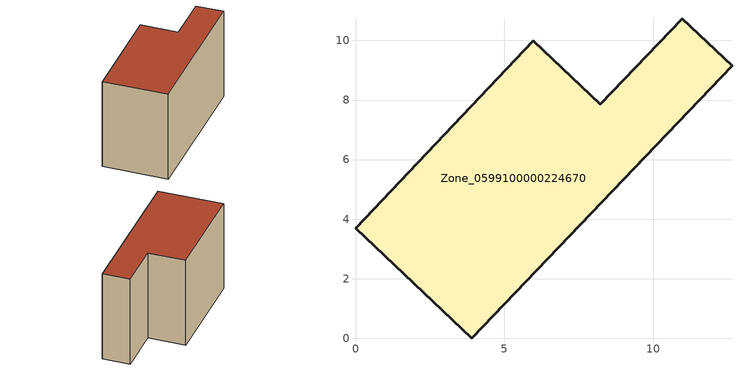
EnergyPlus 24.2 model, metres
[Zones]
Zone_0599100000224670
 floor ground (C_G): 3.9,0 0,3.7 5.97,9.99 8.22,7.85 10.97,10.73 12.64,9.15 z0
 wall outside (C_F): 0,3.7 3.9,0 12.64,9.15 10.97,10.73 8.22,7.85 5.97,9.99 0,3.7 z0:7.71
 roof outside (C_R): 5.97,9.99 0,3.7 3.9,0 12.64,9.15 10.97,10.73 8.22,7.85 z7.71
[BUILDING]
Pand.0599100000224670: North Axis=0; Terrain=City; Loads Convergence Tolerance Value=0.04; Temperature Convergence Tolerance Value=0.4; Solar Distribution=FullExterior; Maximum Number of Warmup Days=25; Minimum Number of Warmup Days=1
[Site:Location]
Rotterdam.The.Hague.AP_ZH_NLD Design_Conditions: Latitude=51.96; Longitude=4.45; Time Zone=1; Elevation=-4.5
[SITE:GROUNDTEMPERATURE:BUILDINGSURFACE]
18, 18, 18, 18, 18, 18, 18, 18, 18, 18, 18, 18
[MATERIAL] Thermal Absorptance=0.9; Solar Absorptance=0.7; Visible Absorptance=0.7
Name | Roughness | Thickness | Conductivity | Density | Specific Heat
G.TI.1975-1991 | MediumSmooth | 0.15 | 0.288461 | 540 | 1210
F.TI.1975-1991 | Rough | 0.3 | 0.230769 | 1920 | 840
R.TI.1975-1991 | MediumRough | 0.2 | 0.153846 | 1500 | 1000
[CONSTRUCTION]
C_G: G.TI.1975-1991
C_F: F.TI.1975-1991
C_R: R.TI.1975-1991
[ZONE]
Zone_0599100000224670: Type=1; Multiplier=1; Ceiling Height=Autocalculate; Volume=Autocalculate; Floor Area=autocalculate; Part of Total Floor Area=Yes
[ZONEINFILTRATION:DESIGNFLOWRATE]
Infil_Zone_0599100000224670: Zone or ZoneList or Space or SpaceList=Zone_0599100000224670; Schedule=AlwaysOn; Design Flow Rate Calculation Method=Flow/Area; Flow Rate per Floor Area=0.003; Constant Term Coefficient=1; Temperature Term Coefficient=0; Velocity Term Coefficient=0; Velocity Squared Term Coefficient=0
[HVACTEMPLATE:ZONE:IDEALLOADSAIRSYSTEM]
Zone_0599100000224670: Maximum Heating Supply Air Temperature=50; Minimum Cooling Supply Air Temperature=13; Maximum Heating Supply Air Humidity Ratio=0.0156; Minimum Cooling Supply Air Humidity Ratio=0.0077; Heating Limit=NoLimit; Cooling Limit=NoLimit; Dehumidification Control Type=ConstantSensibleHeatRatio; Cooling Sensible Heat Ratio=0.7; Dehumidification Setpoint=60; Humidification Control Type=None; Humidification Setpoint=30; Outdoor Air Method=None; Outdoor Air Flow Rate per Person=0.00944; Outdoor Air Flow Rate per Zone Floor Area=0; Outdoor Air Flow Rate per Zone=0; Demand Controlled Ventilation Type=None; Outdoor Air Economizer Type=NoEconomizer; Heat Recovery Type=None; Sensible Heat Recovery Effectiveness=0.7; Latent Heat Recovery Effectiveness=0.65
[ZONECONTROL:THERMOSTAT]
ThermostatControl_Zone_0599100000224670: Zone or ZoneList=Zone_0599100000224670; Control Type Schedule=DualSetpointControlType; Control 1=Thermostat_Zone_0599100000224670; Temperature Difference Between Cutout And Setpoint=0
[THERMOSTATSETPOINT:DUALSETPOINT]
Thermostat_Zone_0599100000224670: Heating Setpoint Temperature Schedule=HeatingSetpoint_Zone_0599100000224670; Cooling Setpoint Temperature Schedule=CoolingSetpoint_Zone_0599100000224670
[SCHEDULE:COMPACT]
HeatingSetpoint_Zone_0599100000224670: Through: 12/31, For: AllDays, Until: 24:00, 21
CoolingSetpoint_Zone_0599100000224670: Through: 12/31, For: AllDays, Until: 24:00, 24
DualSetpointControlType: Through: 12/31, For: AllDays, Until: 24:00, 4
AlwaysOn: Through: 12/31, For: AllDays, Until: 24:00, 1
